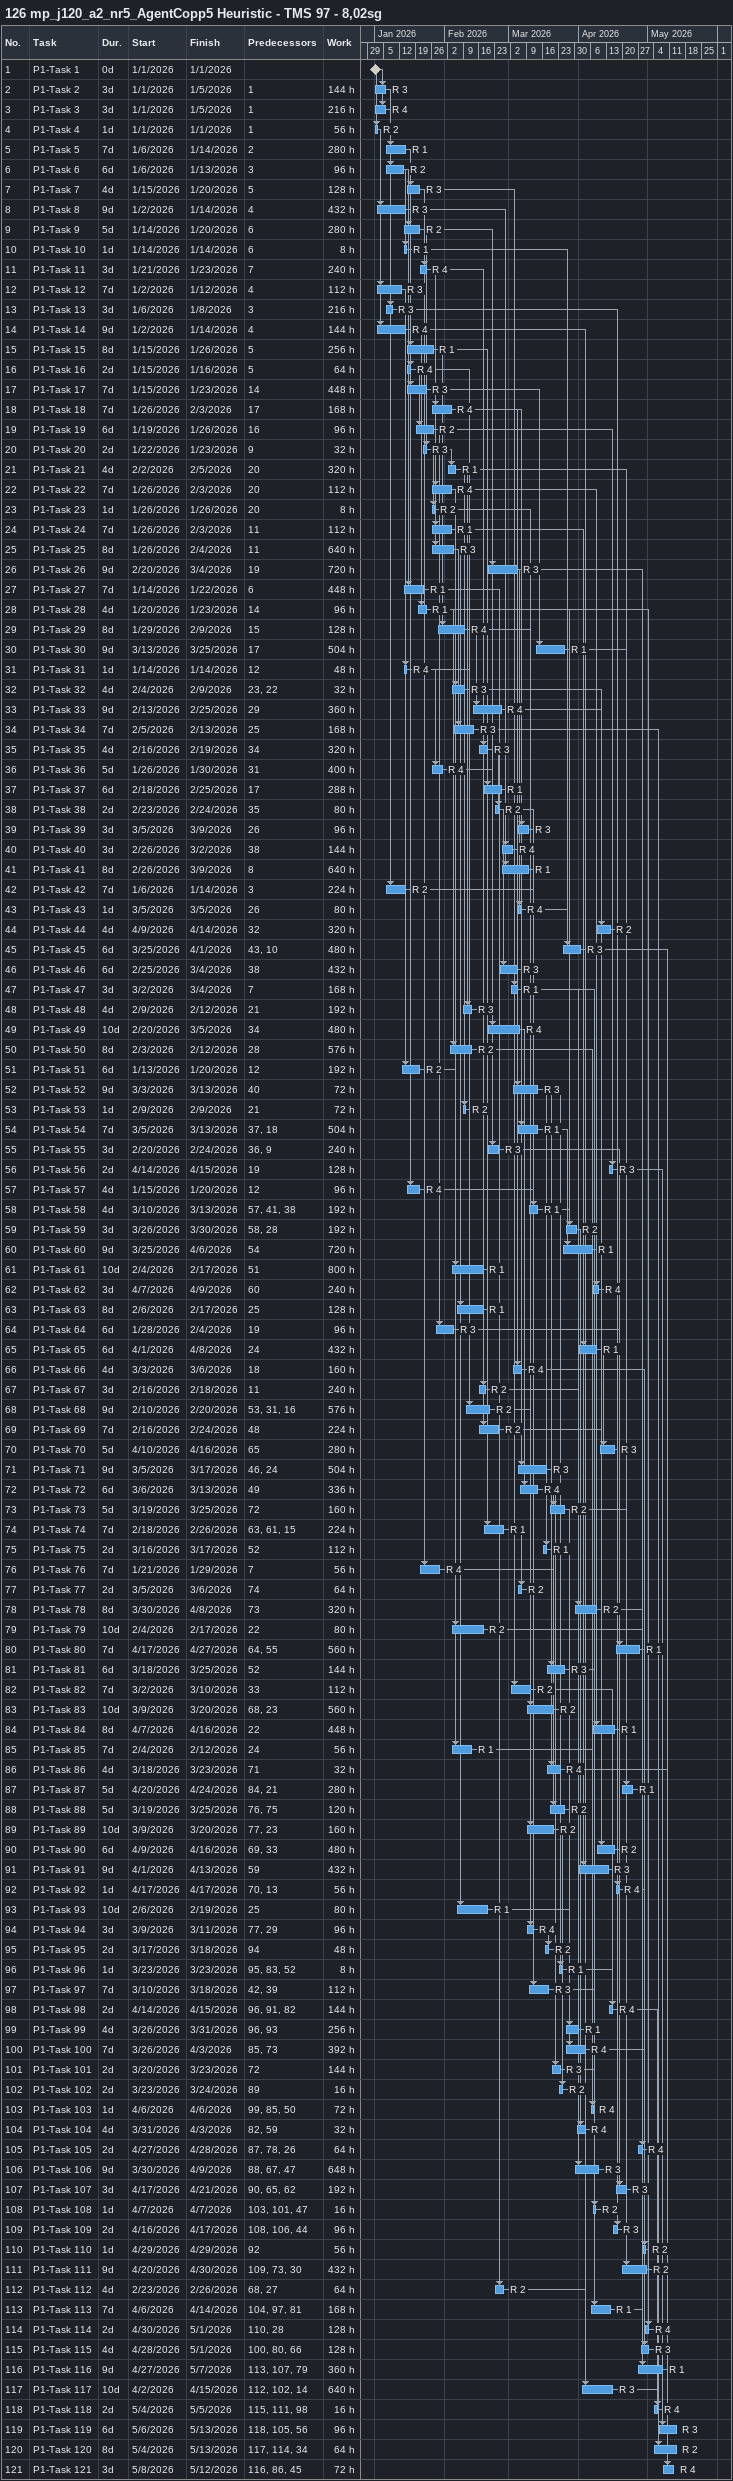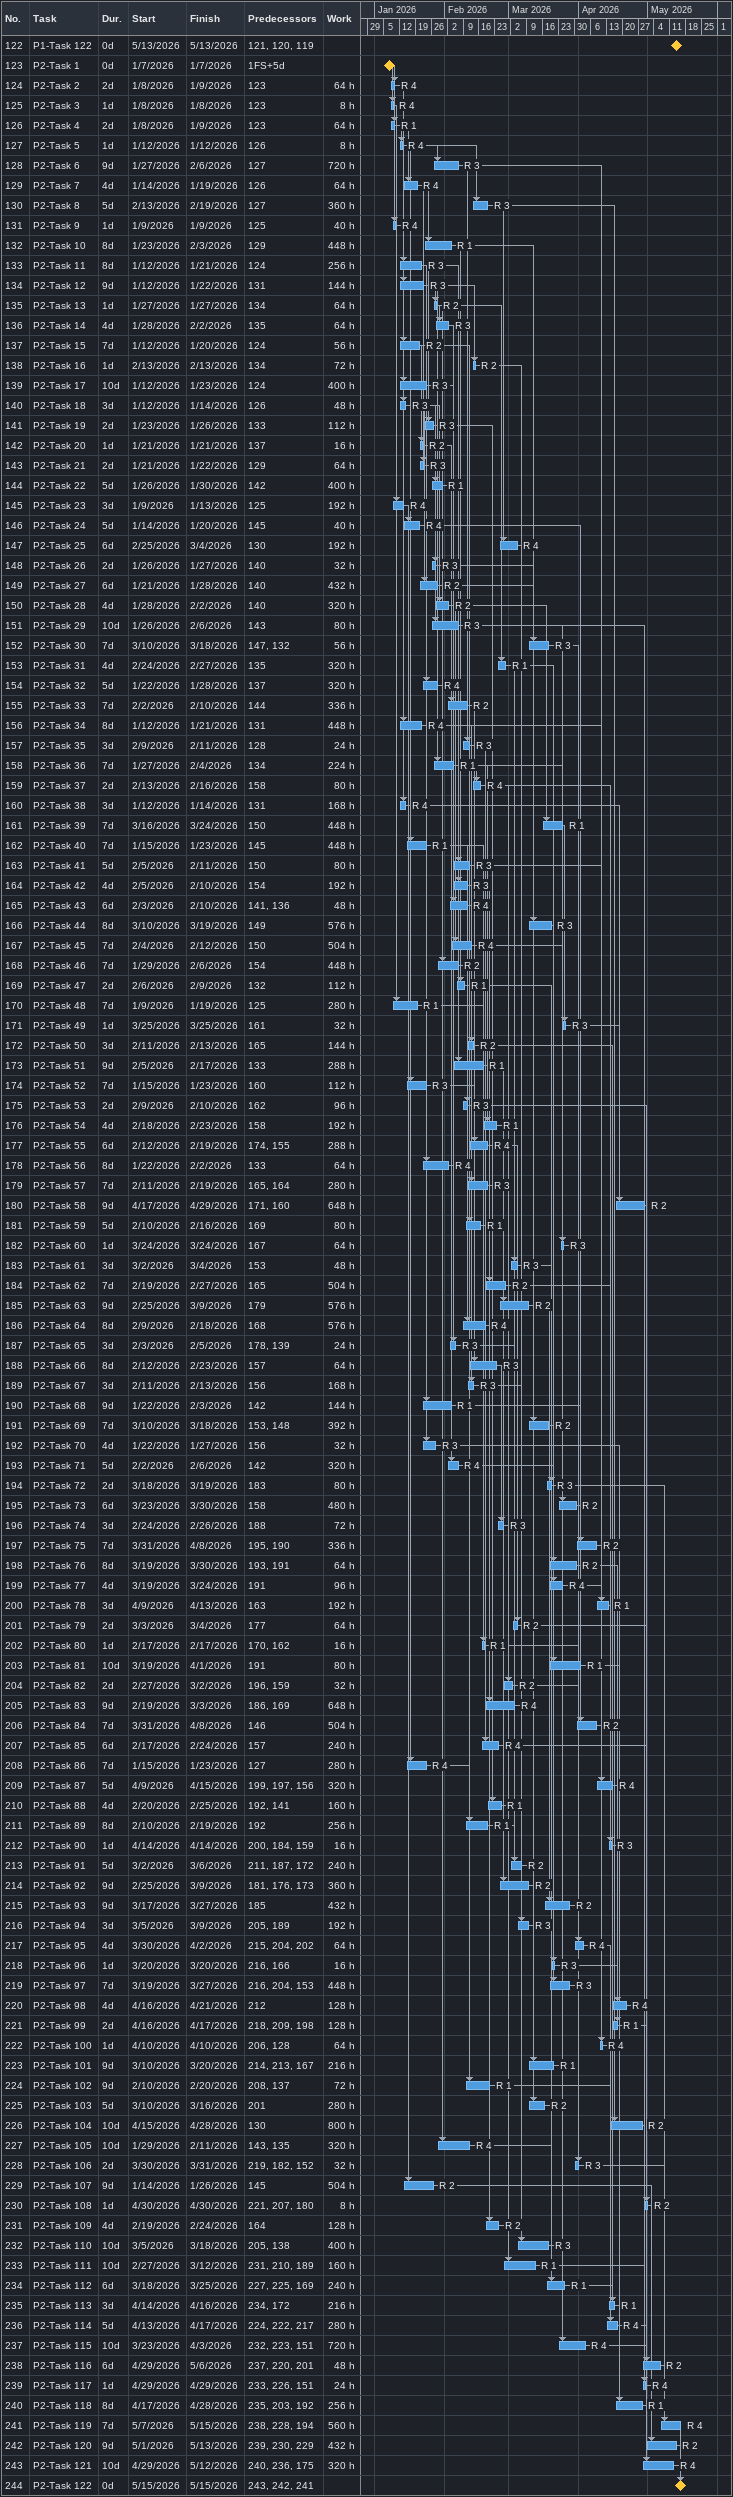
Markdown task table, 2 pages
126 mp_j120_a2_nr5_AgentCopp5 Heuristic - TMS 97 - 8,02sg

| ID | Task | Duration | Start | Finish | Predecessors | Resources | Work (h) |
|---|---|---|---|---|---|---|---|
| 1 | P1-Task 1 | 0d | 2026-01-01 | 2026-01-01 |  |  |  |
| 2 | P1-Task 2 | 3d | 2026-01-01 | 2026-01-05 | 1 | R 3 | 144 |
| 3 | P1-Task 3 | 3d | 2026-01-01 | 2026-01-05 | 1 | R 4 | 216 |
| 4 | P1-Task 4 | 1d | 2026-01-01 | 2026-01-01 | 1 | R 2 | 56 |
| 5 | P1-Task 5 | 7d | 2026-01-06 | 2026-01-14 | 2 | R 1 | 280 |
| 6 | P1-Task 6 | 6d | 2026-01-06 | 2026-01-13 | 3 | R 2 | 96 |
| 7 | P1-Task 7 | 4d | 2026-01-15 | 2026-01-20 | 5 | R 3 | 128 |
| 8 | P1-Task 8 | 9d | 2026-01-02 | 2026-01-14 | 4 | R 3 | 432 |
| 9 | P1-Task 9 | 5d | 2026-01-14 | 2026-01-20 | 6 | R 2 | 280 |
| 10 | P1-Task 10 | 1d | 2026-01-14 | 2026-01-14 | 6 | R 1 | 8 |
| 11 | P1-Task 11 | 3d | 2026-01-21 | 2026-01-23 | 7 | R 4 | 240 |
| 12 | P1-Task 12 | 7d | 2026-01-02 | 2026-01-12 | 4 | R 3 | 112 |
| 13 | P1-Task 13 | 3d | 2026-01-06 | 2026-01-08 | 3 | R 3 | 216 |
| 14 | P1-Task 14 | 9d | 2026-01-02 | 2026-01-14 | 4 | R 4 | 144 |
| 15 | P1-Task 15 | 8d | 2026-01-15 | 2026-01-26 | 5 | R 1 | 256 |
| 16 | P1-Task 16 | 2d | 2026-01-15 | 2026-01-16 | 5 | R 4 | 64 |
| 17 | P1-Task 17 | 7d | 2026-01-15 | 2026-01-23 | 14 | R 3 | 448 |
| 18 | P1-Task 18 | 7d | 2026-01-26 | 2026-02-03 | 17 | R 4 | 168 |
| 19 | P1-Task 19 | 6d | 2026-01-19 | 2026-01-26 | 16 | R 2 | 96 |
| 20 | P1-Task 20 | 2d | 2026-01-22 | 2026-01-23 | 9 | R 3 | 32 |
| 21 | P1-Task 21 | 4d | 2026-02-02 | 2026-02-05 | 20 | R 1 | 320 |
| 22 | P1-Task 22 | 7d | 2026-01-26 | 2026-02-03 | 20 | R 4 | 112 |
| 23 | P1-Task 23 | 1d | 2026-01-26 | 2026-01-26 | 20 | R 2 | 8 |
| 24 | P1-Task 24 | 7d | 2026-01-26 | 2026-02-03 | 11 | R 1 | 112 |
| 25 | P1-Task 25 | 8d | 2026-01-26 | 2026-02-04 | 11 | R 3 | 640 |
| 26 | P1-Task 26 | 9d | 2026-02-20 | 2026-03-04 | 19 | R 3 | 720 |
| 27 | P1-Task 27 | 7d | 2026-01-14 | 2026-01-22 | 6 | R 1 | 448 |
| 28 | P1-Task 28 | 4d | 2026-01-20 | 2026-01-23 | 14 | R 1 | 96 |
| 29 | P1-Task 29 | 8d | 2026-01-29 | 2026-02-09 | 15 | R 4 | 128 |
| 30 | P1-Task 30 | 9d | 2026-03-13 | 2026-03-25 | 17 | R 1 | 504 |
| 31 | P1-Task 31 | 1d | 2026-01-14 | 2026-01-14 | 12 | R 4 | 48 |
| 32 | P1-Task 32 | 4d | 2026-02-04 | 2026-02-09 | 23, 22 | R 3 | 32 |
| 33 | P1-Task 33 | 9d | 2026-02-13 | 2026-02-25 | 29 | R 4 | 360 |
| 34 | P1-Task 34 | 7d | 2026-02-05 | 2026-02-13 | 25 | R 3 | 168 |
| 35 | P1-Task 35 | 4d | 2026-02-16 | 2026-02-19 | 34 | R 3 | 320 |
| 36 | P1-Task 36 | 5d | 2026-01-26 | 2026-01-30 | 31 | R 4 | 400 |
| 37 | P1-Task 37 | 6d | 2026-02-18 | 2026-02-25 | 17 | R 1 | 288 |
| 38 | P1-Task 38 | 2d | 2026-02-23 | 2026-02-24 | 35 | R 2 | 80 |
| 39 | P1-Task 39 | 3d | 2026-03-05 | 2026-03-09 | 26 | R 3 | 96 |
| 40 | P1-Task 40 | 3d | 2026-02-26 | 2026-03-02 | 38 | R 4 | 144 |
| 41 | P1-Task 41 | 8d | 2026-02-26 | 2026-03-09 | 8 | R 1 | 640 |
| 42 | P1-Task 42 | 7d | 2026-01-06 | 2026-01-14 | 3 | R 2 | 224 |
| 43 | P1-Task 43 | 1d | 2026-03-05 | 2026-03-05 | 26 | R 4 | 80 |
| 44 | P1-Task 44 | 4d | 2026-04-09 | 2026-04-14 | 32 | R 2 | 320 |
| 45 | P1-Task 45 | 6d | 2026-03-25 | 2026-04-01 | 43, 10 | R 3 | 480 |
| 46 | P1-Task 46 | 6d | 2026-02-25 | 2026-03-04 | 38 | R 3 | 432 |
| 47 | P1-Task 47 | 3d | 2026-03-02 | 2026-03-04 | 7 | R 1 | 168 |
| 48 | P1-Task 48 | 4d | 2026-02-09 | 2026-02-12 | 21 | R 3 | 192 |
| 49 | P1-Task 49 | 10d | 2026-02-20 | 2026-03-05 | 34 | R 4 | 480 |
| 50 | P1-Task 50 | 8d | 2026-02-03 | 2026-02-12 | 28 | R 2 | 576 |
| 51 | P1-Task 51 | 6d | 2026-01-13 | 2026-01-20 | 12 | R 2 | 192 |
| 52 | P1-Task 52 | 9d | 2026-03-03 | 2026-03-13 | 40 | R 3 | 72 |
| 53 | P1-Task 53 | 1d | 2026-02-09 | 2026-02-09 | 21 | R 2 | 72 |
| 54 | P1-Task 54 | 7d | 2026-03-05 | 2026-03-13 | 37, 18 | R 1 | 504 |
| 55 | P1-Task 55 | 3d | 2026-02-20 | 2026-02-24 | 36, 9 | R 3 | 240 |
| 56 | P1-Task 56 | 2d | 2026-04-14 | 2026-04-15 | 19 | R 3 | 128 |
| 57 | P1-Task 57 | 4d | 2026-01-15 | 2026-01-20 | 12 | R 4 | 96 |
| 58 | P1-Task 58 | 4d | 2026-03-10 | 2026-03-13 | 57, 41, 38 | R 1 | 192 |
| 59 | P1-Task 59 | 3d | 2026-03-26 | 2026-03-30 | 58, 28 | R 2 | 192 |
| 60 | P1-Task 60 | 9d | 2026-03-25 | 2026-04-06 | 54 | R 1 | 720 |
| 61 | P1-Task 61 | 10d | 2026-02-04 | 2026-02-17 | 51 | R 1 | 800 |
| 62 | P1-Task 62 | 3d | 2026-04-07 | 2026-04-09 | 60 | R 4 | 240 |
| 63 | P1-Task 63 | 8d | 2026-02-06 | 2026-02-17 | 25 | R 1 | 128 |
| 64 | P1-Task 64 | 6d | 2026-01-28 | 2026-02-04 | 19 | R 3 | 96 |
| 65 | P1-Task 65 | 6d | 2026-04-01 | 2026-04-08 | 24 | R 1 | 432 |
| 66 | P1-Task 66 | 4d | 2026-03-03 | 2026-03-06 | 18 | R 4 | 160 |
| 67 | P1-Task 67 | 3d | 2026-02-16 | 2026-02-18 | 11 | R 2 | 240 |
| 68 | P1-Task 68 | 9d | 2026-02-10 | 2026-02-20 | 53, 31, 16 | R 2 | 576 |
| 69 | P1-Task 69 | 7d | 2026-02-16 | 2026-02-24 | 48 | R 2 | 224 |
| 70 | P1-Task 70 | 5d | 2026-04-10 | 2026-04-16 | 65 | R 3 | 280 |
| 71 | P1-Task 71 | 9d | 2026-03-05 | 2026-03-17 | 46, 24 | R 3 | 504 |
| 72 | P1-Task 72 | 6d | 2026-03-06 | 2026-03-13 | 49 | R 4 | 336 |
| 73 | P1-Task 73 | 5d | 2026-03-19 | 2026-03-25 | 72 | R 2 | 160 |
| 74 | P1-Task 74 | 7d | 2026-02-18 | 2026-02-26 | 63, 61, 15 | R 1 | 224 |
| 75 | P1-Task 75 | 2d | 2026-03-16 | 2026-03-17 | 52 | R 1 | 112 |
| 76 | P1-Task 76 | 7d | 2026-01-21 | 2026-01-29 | 7 | R 4 | 56 |
| 77 | P1-Task 77 | 2d | 2026-03-05 | 2026-03-06 | 74 | R 2 | 64 |
| 78 | P1-Task 78 | 8d | 2026-03-30 | 2026-04-08 | 73 | R 2 | 320 |
| 79 | P1-Task 79 | 10d | 2026-02-04 | 2026-02-17 | 22 | R 2 | 80 |
| 80 | P1-Task 80 | 7d | 2026-04-17 | 2026-04-27 | 64, 55 | R 1 | 560 |
| 81 | P1-Task 81 | 6d | 2026-03-18 | 2026-03-25 | 52 | R 3 | 144 |
| 82 | P1-Task 82 | 7d | 2026-03-02 | 2026-03-10 | 33 | R 2 | 112 |
| 83 | P1-Task 83 | 10d | 2026-03-09 | 2026-03-20 | 68, 23 | R 2 | 560 |
| 84 | P1-Task 84 | 8d | 2026-04-07 | 2026-04-16 | 22 | R 1 | 448 |
| 85 | P1-Task 85 | 7d | 2026-02-04 | 2026-02-12 | 24 | R 1 | 56 |
| 86 | P1-Task 86 | 4d | 2026-03-18 | 2026-03-23 | 71 | R 4 | 32 |
| 87 | P1-Task 87 | 5d | 2026-04-20 | 2026-04-24 | 84, 21 | R 1 | 280 |
| 88 | P1-Task 88 | 5d | 2026-03-19 | 2026-03-25 | 76, 75 | R 2 | 120 |
| 89 | P1-Task 89 | 10d | 2026-03-09 | 2026-03-20 | 77, 23 | R 2 | 160 |
| 90 | P1-Task 90 | 6d | 2026-04-09 | 2026-04-16 | 69, 33 | R 2 | 480 |
| 91 | P1-Task 91 | 9d | 2026-04-01 | 2026-04-13 | 59 | R 3 | 432 |
| 92 | P1-Task 92 | 1d | 2026-04-17 | 2026-04-17 | 70, 13 | R 4 | 56 |
| 93 | P1-Task 93 | 10d | 2026-02-06 | 2026-02-19 | 25 | R 1 | 80 |
| 94 | P1-Task 94 | 3d | 2026-03-09 | 2026-03-11 | 77, 29 | R 4 | 96 |
| 95 | P1-Task 95 | 2d | 2026-03-17 | 2026-03-18 | 94 | R 2 | 48 |
| 96 | P1-Task 96 | 1d | 2026-03-23 | 2026-03-23 | 95, 83, 52 | R 1 | 8 |
| 97 | P1-Task 97 | 7d | 2026-03-10 | 2026-03-18 | 42, 39 | R 3 | 112 |
| 98 | P1-Task 98 | 2d | 2026-04-14 | 2026-04-15 | 96, 91, 82 | R 4 | 144 |
| 99 | P1-Task 99 | 4d | 2026-03-26 | 2026-03-31 | 96, 93 | R 1 | 256 |
| 100 | P1-Task 100 | 7d | 2026-03-26 | 2026-04-03 | 85, 73 | R 4 | 392 |
| 101 | P1-Task 101 | 2d | 2026-03-20 | 2026-03-23 | 72 | R 3 | 144 |
| 102 | P1-Task 102 | 2d | 2026-03-23 | 2026-03-24 | 89 | R 2 | 16 |
| 103 | P1-Task 103 | 1d | 2026-04-06 | 2026-04-06 | 99, 85, 50 | R 4 | 72 |
| 104 | P1-Task 104 | 4d | 2026-03-31 | 2026-04-03 | 82, 59 | R 4 | 32 |
| 105 | P1-Task 105 | 2d | 2026-04-27 | 2026-04-28 | 87, 78, 26 | R 4 | 64 |
| 106 | P1-Task 106 | 9d | 2026-03-30 | 2026-04-09 | 88, 67, 47 | R 3 | 648 |
| 107 | P1-Task 107 | 3d | 2026-04-17 | 2026-04-21 | 90, 65, 62 | R 3 | 192 |
| 108 | P1-Task 108 | 1d | 2026-04-07 | 2026-04-07 | 103, 101, 47 | R 2 | 16 |
| 109 | P1-Task 109 | 2d | 2026-04-16 | 2026-04-17 | 108, 106, 44 | R 3 | 96 |
| 110 | P1-Task 110 | 1d | 2026-04-29 | 2026-04-29 | 92 | R 2 | 56 |
| 111 | P1-Task 111 | 9d | 2026-04-20 | 2026-04-30 | 109, 73, 30 | R 2 | 432 |
| 112 | P1-Task 112 | 4d | 2026-02-23 | 2026-02-26 | 68, 27 | R 2 | 64 |
| 113 | P1-Task 113 | 7d | 2026-04-06 | 2026-04-14 | 104, 97, 81 | R 1 | 168 |
| 114 | P1-Task 114 | 2d | 2026-04-30 | 2026-05-01 | 110, 28 | R 4 | 128 |
| 115 | P1-Task 115 | 4d | 2026-04-28 | 2026-05-01 | 100, 80, 66 | R 3 | 128 |
| 116 | P1-Task 116 | 9d | 2026-04-27 | 2026-05-07 | 113, 107, 79 | R 1 | 360 |
| 117 | P1-Task 117 | 10d | 2026-04-02 | 2026-04-15 | 112, 102, 14 | R 3 | 640 |
| 118 | P1-Task 118 | 2d | 2026-05-04 | 2026-05-05 | 115, 111, 98 | R 4 | 16 |
| 119 | P1-Task 119 | 6d | 2026-05-06 | 2026-05-13 | 118, 105, 56 | R 3 | 96 |
| 120 | P1-Task 120 | 8d | 2026-05-04 | 2026-05-13 | 117, 114, 34 | R 2 | 64 |
| 121 | P1-Task 121 | 3d | 2026-05-08 | 2026-05-12 | 116, 86, 45 | R 4 | 72 |
| 122 | P1-Task 122 | 0d | 2026-05-13 | 2026-05-13 | 121, 120, 119 |  |  |
| 123 | P2-Task 1 | 0d | 2026-01-07 | 2026-01-07 | 1FS+5d |  |  |
| 124 | P2-Task 2 | 2d | 2026-01-08 | 2026-01-09 | 123 | R 4 | 64 |
| 125 | P2-Task 3 | 1d | 2026-01-08 | 2026-01-08 | 123 | R 4 | 8 |
| 126 | P2-Task 4 | 2d | 2026-01-08 | 2026-01-09 | 123 | R 1 | 64 |
| 127 | P2-Task 5 | 1d | 2026-01-12 | 2026-01-12 | 126 | R 4 | 8 |
| 128 | P2-Task 6 | 9d | 2026-01-27 | 2026-02-06 | 127 | R 3 | 720 |
| 129 | P2-Task 7 | 4d | 2026-01-14 | 2026-01-19 | 126 | R 4 | 64 |
| 130 | P2-Task 8 | 5d | 2026-02-13 | 2026-02-19 | 127 | R 3 | 360 |
| 131 | P2-Task 9 | 1d | 2026-01-09 | 2026-01-09 | 125 | R 4 | 40 |
| 132 | P2-Task 10 | 8d | 2026-01-23 | 2026-02-03 | 129 | R 1 | 448 |
| 133 | P2-Task 11 | 8d | 2026-01-12 | 2026-01-21 | 124 | R 3 | 256 |
| 134 | P2-Task 12 | 9d | 2026-01-12 | 2026-01-22 | 131 | R 3 | 144 |
| 135 | P2-Task 13 | 1d | 2026-01-27 | 2026-01-27 | 134 | R 2 | 64 |
| 136 | P2-Task 14 | 4d | 2026-01-28 | 2026-02-02 | 135 | R 3 | 64 |
| 137 | P2-Task 15 | 7d | 2026-01-12 | 2026-01-20 | 124 | R 2 | 56 |
| 138 | P2-Task 16 | 1d | 2026-02-13 | 2026-02-13 | 134 | R 2 | 72 |
| 139 | P2-Task 17 | 10d | 2026-01-12 | 2026-01-23 | 124 | R 3 | 400 |
| 140 | P2-Task 18 | 3d | 2026-01-12 | 2026-01-14 | 126 | R 3 | 48 |
| 141 | P2-Task 19 | 2d | 2026-01-23 | 2026-01-26 | 133 | R 3 | 112 |
| 142 | P2-Task 20 | 1d | 2026-01-21 | 2026-01-21 | 137 | R 2 | 16 |
| 143 | P2-Task 21 | 2d | 2026-01-21 | 2026-01-22 | 129 | R 3 | 64 |
| 144 | P2-Task 22 | 5d | 2026-01-26 | 2026-01-30 | 142 | R 1 | 400 |
| 145 | P2-Task 23 | 3d | 2026-01-09 | 2026-01-13 | 125 | R 4 | 192 |
| 146 | P2-Task 24 | 5d | 2026-01-14 | 2026-01-20 | 145 | R 4 | 40 |
| 147 | P2-Task 25 | 6d | 2026-02-25 | 2026-03-04 | 130 | R 4 | 192 |
| 148 | P2-Task 26 | 2d | 2026-01-26 | 2026-01-27 | 140 | R 3 | 32 |
| 149 | P2-Task 27 | 6d | 2026-01-21 | 2026-01-28 | 140 | R 2 | 432 |
| 150 | P2-Task 28 | 4d | 2026-01-28 | 2026-02-02 | 140 | R 2 | 320 |
| 151 | P2-Task 29 | 10d | 2026-01-26 | 2026-02-06 | 143 | R 3 | 80 |
| 152 | P2-Task 30 | 7d | 2026-03-10 | 2026-03-18 | 147, 132 | R 3 | 56 |
| 153 | P2-Task 31 | 4d | 2026-02-24 | 2026-02-27 | 135 | R 1 | 320 |
| 154 | P2-Task 32 | 5d | 2026-01-22 | 2026-01-28 | 137 | R 4 | 320 |
| 155 | P2-Task 33 | 7d | 2026-02-02 | 2026-02-10 | 144 | R 2 | 336 |
| 156 | P2-Task 34 | 8d | 2026-01-12 | 2026-01-21 | 131 | R 4 | 448 |
| 157 | P2-Task 35 | 3d | 2026-02-09 | 2026-02-11 | 128 | R 3 | 24 |
| 158 | P2-Task 36 | 7d | 2026-01-27 | 2026-02-04 | 134 | R 1 | 224 |
| 159 | P2-Task 37 | 2d | 2026-02-13 | 2026-02-16 | 158 | R 4 | 80 |
| 160 | P2-Task 38 | 3d | 2026-01-12 | 2026-01-14 | 131 | R 4 | 168 |
| 161 | P2-Task 39 | 7d | 2026-03-16 | 2026-03-24 | 150 | R 1 | 448 |
| 162 | P2-Task 40 | 7d | 2026-01-15 | 2026-01-23 | 145 | R 1 | 448 |
| 163 | P2-Task 41 | 5d | 2026-02-05 | 2026-02-11 | 150 | R 3 | 80 |
| 164 | P2-Task 42 | 4d | 2026-02-05 | 2026-02-10 | 154 | R 3 | 192 |
| 165 | P2-Task 43 | 6d | 2026-02-03 | 2026-02-10 | 141, 136 | R 4 | 48 |
| 166 | P2-Task 44 | 8d | 2026-03-10 | 2026-03-19 | 149 | R 3 | 576 |
| 167 | P2-Task 45 | 7d | 2026-02-04 | 2026-02-12 | 150 | R 4 | 504 |
| 168 | P2-Task 46 | 7d | 2026-01-29 | 2026-02-06 | 154 | R 2 | 448 |
| 169 | P2-Task 47 | 2d | 2026-02-06 | 2026-02-09 | 132 | R 1 | 112 |
| 170 | P2-Task 48 | 7d | 2026-01-09 | 2026-01-19 | 125 | R 1 | 280 |
| 171 | P2-Task 49 | 1d | 2026-03-25 | 2026-03-25 | 161 | R 3 | 32 |
| 172 | P2-Task 50 | 3d | 2026-02-11 | 2026-02-13 | 165 | R 2 | 144 |
| 173 | P2-Task 51 | 9d | 2026-02-05 | 2026-02-17 | 133 | R 1 | 288 |
| 174 | P2-Task 52 | 7d | 2026-01-15 | 2026-01-23 | 160 | R 3 | 112 |
| 175 | P2-Task 53 | 2d | 2026-02-09 | 2026-02-10 | 162 | R 3 | 96 |
| 176 | P2-Task 54 | 4d | 2026-02-18 | 2026-02-23 | 158 | R 1 | 192 |
| 177 | P2-Task 55 | 6d | 2026-02-12 | 2026-02-19 | 174, 155 | R 4 | 288 |
| 178 | P2-Task 56 | 8d | 2026-01-22 | 2026-02-02 | 133 | R 4 | 64 |
| 179 | P2-Task 57 | 7d | 2026-02-11 | 2026-02-19 | 165, 164 | R 3 | 280 |
| 180 | P2-Task 58 | 9d | 2026-04-17 | 2026-04-29 | 171, 160 | R 2 | 648 |
| 181 | P2-Task 59 | 5d | 2026-02-10 | 2026-02-16 | 169 | R 1 | 80 |
| 182 | P2-Task 60 | 1d | 2026-03-24 | 2026-03-24 | 167 | R 3 | 64 |
| 183 | P2-Task 61 | 3d | 2026-03-02 | 2026-03-04 | 153 | R 3 | 48 |
| 184 | P2-Task 62 | 7d | 2026-02-19 | 2026-02-27 | 165 | R 2 | 504 |
| 185 | P2-Task 63 | 9d | 2026-02-25 | 2026-03-09 | 179 | R 2 | 576 |
| 186 | P2-Task 64 | 8d | 2026-02-09 | 2026-02-18 | 168 | R 4 | 576 |
| 187 | P2-Task 65 | 3d | 2026-02-03 | 2026-02-05 | 178, 139 | R 3 | 24 |
| 188 | P2-Task 66 | 8d | 2026-02-12 | 2026-02-23 | 157 | R 3 | 64 |
| 189 | P2-Task 67 | 3d | 2026-02-11 | 2026-02-13 | 156 | R 3 | 168 |
| 190 | P2-Task 68 | 9d | 2026-01-22 | 2026-02-03 | 142 | R 1 | 144 |
| 191 | P2-Task 69 | 7d | 2026-03-10 | 2026-03-18 | 153, 148 | R 2 | 392 |
| 192 | P2-Task 70 | 4d | 2026-01-22 | 2026-01-27 | 156 | R 3 | 32 |
| 193 | P2-Task 71 | 5d | 2026-02-02 | 2026-02-06 | 142 | R 4 | 320 |
| 194 | P2-Task 72 | 2d | 2026-03-18 | 2026-03-19 | 183 | R 3 | 80 |
| 195 | P2-Task 73 | 6d | 2026-03-23 | 2026-03-30 | 158 | R 2 | 480 |
| 196 | P2-Task 74 | 3d | 2026-02-24 | 2026-02-26 | 188 | R 3 | 72 |
| 197 | P2-Task 75 | 7d | 2026-03-31 | 2026-04-08 | 195, 190 | R 2 | 336 |
| 198 | P2-Task 76 | 8d | 2026-03-19 | 2026-03-30 | 193, 191 | R 2 | 64 |
| 199 | P2-Task 77 | 4d | 2026-03-19 | 2026-03-24 | 191 | R 4 | 96 |
| 200 | P2-Task 78 | 3d | 2026-04-09 | 2026-04-13 | 163 | R 1 | 192 |
| 201 | P2-Task 79 | 2d | 2026-03-03 | 2026-03-04 | 177 | R 2 | 64 |
| 202 | P2-Task 80 | 1d | 2026-02-17 | 2026-02-17 | 170, 162 | R 1 | 16 |
| 203 | P2-Task 81 | 10d | 2026-03-19 | 2026-04-01 | 191 | R 1 | 80 |
| 204 | P2-Task 82 | 2d | 2026-02-27 | 2026-03-02 | 196, 159 | R 2 | 32 |
| 205 | P2-Task 83 | 9d | 2026-02-19 | 2026-03-03 | 186, 169 | R 4 | 648 |
| 206 | P2-Task 84 | 7d | 2026-03-31 | 2026-04-08 | 146 | R 2 | 504 |
| 207 | P2-Task 85 | 6d | 2026-02-17 | 2026-02-24 | 157 | R 4 | 240 |
| 208 | P2-Task 86 | 7d | 2026-01-15 | 2026-01-23 | 127 | R 4 | 280 |
| 209 | P2-Task 87 | 5d | 2026-04-09 | 2026-04-15 | 199, 197, 156 | R 4 | 320 |
| 210 | P2-Task 88 | 4d | 2026-02-20 | 2026-02-25 | 192, 141 | R 1 | 160 |
| 211 | P2-Task 89 | 8d | 2026-02-10 | 2026-02-19 | 192 | R 1 | 256 |
| 212 | P2-Task 90 | 1d | 2026-04-14 | 2026-04-14 | 200, 184, 159 | R 3 | 16 |
| 213 | P2-Task 91 | 5d | 2026-03-02 | 2026-03-06 | 211, 187, 172 | R 2 | 240 |
| 214 | P2-Task 92 | 9d | 2026-02-25 | 2026-03-09 | 181, 176, 173 | R 2 | 360 |
| 215 | P2-Task 93 | 9d | 2026-03-17 | 2026-03-27 | 185 | R 2 | 432 |
| 216 | P2-Task 94 | 3d | 2026-03-05 | 2026-03-09 | 205, 189 | R 3 | 192 |
| 217 | P2-Task 95 | 4d | 2026-03-30 | 2026-04-02 | 215, 204, 202 | R 4 | 64 |
| 218 | P2-Task 96 | 1d | 2026-03-20 | 2026-03-20 | 216, 166 | R 3 | 16 |
| 219 | P2-Task 97 | 7d | 2026-03-19 | 2026-03-27 | 216, 204, 153 | R 3 | 448 |
| 220 | P2-Task 98 | 4d | 2026-04-16 | 2026-04-21 | 212 | R 4 | 128 |
| 221 | P2-Task 99 | 2d | 2026-04-16 | 2026-04-17 | 218, 209, 198 | R 1 | 128 |
| 222 | P2-Task 100 | 1d | 2026-04-10 | 2026-04-10 | 206, 128 | R 4 | 64 |
| 223 | P2-Task 101 | 9d | 2026-03-10 | 2026-03-20 | 214, 213, 167 | R 1 | 216 |
| 224 | P2-Task 102 | 9d | 2026-02-10 | 2026-02-20 | 208, 137 | R 1 | 72 |
| 225 | P2-Task 103 | 5d | 2026-03-10 | 2026-03-16 | 201 | R 2 | 280 |
| 226 | P2-Task 104 | 10d | 2026-04-15 | 2026-04-28 | 130 | R 2 | 800 |
| 227 | P2-Task 105 | 10d | 2026-01-29 | 2026-02-11 | 143, 135 | R 4 | 320 |
| 228 | P2-Task 106 | 2d | 2026-03-30 | 2026-03-31 | 219, 182, 152 | R 3 | 32 |
| 229 | P2-Task 107 | 9d | 2026-01-14 | 2026-01-26 | 145 | R 2 | 504 |
| 230 | P2-Task 108 | 1d | 2026-04-30 | 2026-04-30 | 221, 207, 180 | R 2 | 8 |
| 231 | P2-Task 109 | 4d | 2026-02-19 | 2026-02-24 | 164 | R 2 | 128 |
| 232 | P2-Task 110 | 10d | 2026-03-05 | 2026-03-18 | 205, 138 | R 3 | 400 |
| 233 | P2-Task 111 | 10d | 2026-02-27 | 2026-03-12 | 231, 210, 189 | R 1 | 160 |
| 234 | P2-Task 112 | 6d | 2026-03-18 | 2026-03-25 | 227, 225, 169 | R 1 | 240 |
| 235 | P2-Task 113 | 3d | 2026-04-14 | 2026-04-16 | 234, 172 | R 1 | 216 |
| 236 | P2-Task 114 | 5d | 2026-04-13 | 2026-04-17 | 224, 222, 217 | R 4 | 280 |
| 237 | P2-Task 115 | 10d | 2026-03-23 | 2026-04-03 | 232, 223, 151 | R 4 | 720 |
| 238 | P2-Task 116 | 6d | 2026-04-29 | 2026-05-06 | 237, 220, 201 | R 2 | 48 |
| 239 | P2-Task 117 | 1d | 2026-04-29 | 2026-04-29 | 233, 226, 151 | R 4 | 24 |
| 240 | P2-Task 118 | 8d | 2026-04-17 | 2026-04-28 | 235, 203, 192 | R 1 | 256 |
| 241 | P2-Task 119 | 7d | 2026-05-07 | 2026-05-15 | 238, 228, 194 | R 4 | 560 |
| 242 | P2-Task 120 | 9d | 2026-05-01 | 2026-05-13 | 239, 230, 229 | R 2 | 432 |
| 243 | P2-Task 121 | 10d | 2026-04-29 | 2026-05-12 | 240, 236, 175 | R 4 | 320 |
| 244 | P2-Task 122 | 0d | 2026-05-15 | 2026-05-15 | 243, 242, 241 |  |  |
